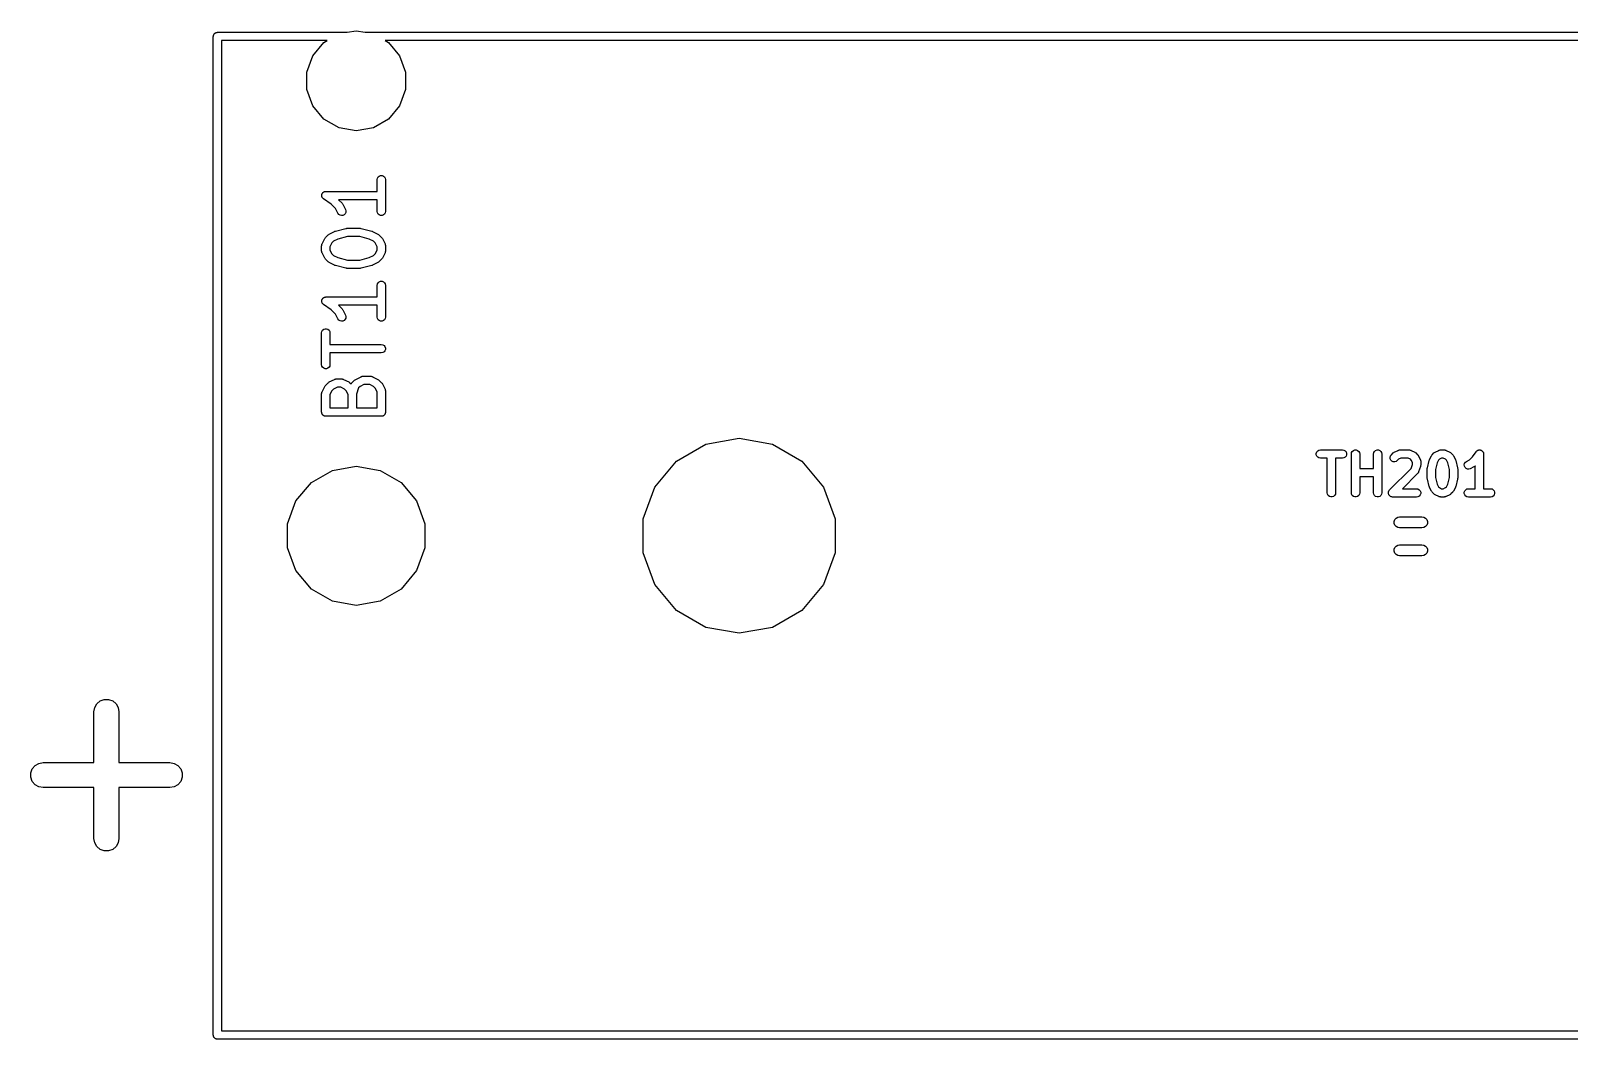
# Model space of a CAD drawing. Extents: x 142.1 to 238.7, y -137.2 to -60.7.
# Drawn here: x 157.03 to 184.75, y -137.18 to -119 of the extents above; entities that cross this region are included whole.
import ezdxf

# ---------------------------------------------------------------- set-up
doc = ezdxf.new("R2010")
doc.units = 0
doc.header["$MEASUREMENT"] = 0
doc.layers.add('BLACK', color=7, linetype='CONTINUOUS')

msp = doc.modelspace()

# ---------------------------------------------------------------- linework, layer by layer
at = {"layer": 'Black'}
for p, q in [((160.315, -119.1), (160.316, -119.094)), ((160.315, -128.1), (160.315, -119.1)), ((160.316, -119.087), (160.318, -119.081)), ((160.316, -119.094), (160.316, -119.087)), ((160.318, -119.081), (160.32, -119.074)), ((160.32, -119.074), (160.323, -119.069)), ((160.323, -119.069), (160.325, -119.062)), ((160.325, -119.062), (160.329, -119.057)), ((160.329, -119.057), (160.333, -119.052)), ((160.333, -119.052), (160.338, -119.048)), ((160.338, -119.048), (160.342, -119.043)), ((160.342, -119.043), (160.347, -119.039)), ((160.347, -119.039), (160.352, -119.035)), ((160.352, -119.035), (160.359, -119.033)), ((160.359, -119.033), (160.364, -119.03)), ((160.364, -119.03), (160.371, -119.028)), ((160.371, -119.028), (160.377, -119.026)), ((160.377, -119.026), (160.384, -119.026)), ((160.384, -119.026), (160.39, -119.025)), ((160.39, -119.025), (162.729, -119.025)), ((162.366, -119.175), (160.465, -119.175)), ((160.465, -119.175), (160.465, -128.1)), ((162.309, -119.208), (162.366, -119.175)), ((162.729, -119.025), (162.89, -118.997)), ((162.89, -118.997), (163.051, -119.025)), ((163.051, -119.025), (203.39, -119.025)), ((163.414, -119.175), (163.471, -119.208)), ((203.315, -119.175), (163.414, -119.175)), ((162, -119.743), (162.108, -119.448)), ((162.108, -119.448), (162.309, -119.208)), ((163.471, -119.208), (163.672, -119.448)), ((163.672, -119.448), (163.78, -119.743)), ((162, -120.057), (162, -119.743)), ((163.78, -119.743), (163.78, -120.057)), ((162.108, -120.352), (162, -120.057)), ((163.78, -120.057), (163.672, -120.352)), ((162.309, -120.592), (162.108, -120.352)), ((163.672, -120.352), (163.471, -120.592)), ((162.581, -120.749), (162.309, -120.592)), ((162.89, -120.803), (162.581, -120.749)), ((163.199, -120.749), (162.89, -120.803)), ((163.471, -120.592), (163.199, -120.749)), ((163.267, -121.681), (163.272, -121.655)), ((163.267, -121.892), (163.267, -121.681)), ((163.272, -121.655), (163.285, -121.633)), ((163.285, -121.633), (163.305, -121.616)), ((163.305, -121.616), (163.329, -121.607)), ((163.329, -121.607), (163.355, -121.607)), ((163.355, -121.607), (163.38, -121.616)), ((163.38, -121.616), (163.4, -121.633)), ((163.4, -121.633), (163.413, -121.655)), ((163.413, -121.655), (163.417, -121.681)), ((163.417, -121.681), (163.417, -122.252)), ((162.268, -121.962), (162.269, -121.958)), ((162.269, -121.971), (162.268, -121.962)), ((162.269, -121.954), (162.272, -121.945)), ((162.269, -121.958), (162.269, -121.954)), ((162.272, -121.945), (162.274, -121.937)), ((162.274, -121.937), (162.276, -121.933)), ((162.276, -121.933), (162.277, -121.929)), ((162.277, -121.929), (162.283, -121.922)), ((162.283, -121.922), (162.288, -121.915)), ((162.288, -121.915), (162.292, -121.912)), ((162.292, -121.912), (162.294, -121.909)), ((162.294, -121.909), (162.302, -121.905)), ((162.302, -121.905), (162.309, -121.899)), ((162.309, -121.899), (162.313, -121.898)), ((162.313, -121.898), (162.317, -121.896)), ((162.317, -121.896), (162.326, -121.895)), ((162.326, -121.895), (162.334, -121.892)), ((162.334, -121.892), (162.338, -121.892)), ((162.338, -121.892), (162.342, -121.892)), ((162.342, -121.892), (163.267, -121.892)), ((162.269, -121.98), (162.269, -121.971)), ((162.27, -121.984), (162.269, -121.98)), ((162.27, -121.988), (162.27, -121.984)), ((162.274, -121.996), (162.27, -121.988)), ((162.277, -122.004), (162.274, -121.996)), ((162.28, -122.007), (162.277, -122.004)), ((162.282, -122.011), (162.28, -122.007)), ((162.288, -122.017), (162.282, -122.011)), ((162.294, -122.024), (162.288, -122.017)), ((162.298, -122.026), (162.294, -122.024)), ((162.301, -122.029), (162.298, -122.026)), ((162.437, -122.12), (162.301, -122.029)), ((162.519, -122.202), (162.437, -122.12)), ((162.561, -122.286), (162.519, -122.202)), ((163.267, -122.042), (162.571, -122.042)), ((162.571, -122.042), (162.634, -122.104)), ((162.634, -122.104), (162.64, -122.114)), ((162.64, -122.114), (162.648, -122.124)), ((162.648, -122.124), (162.695, -122.219)), ((162.695, -122.219), (162.703, -122.244)), ((163.267, -122.252), (163.267, -122.042)), ((162.577, -122.307), (162.561, -122.286)), ((162.598, -122.321), (162.577, -122.307)), ((162.624, -122.327), (162.598, -122.321)), ((162.649, -122.324), (162.624, -122.327)), ((162.673, -122.313), (162.649, -122.324)), ((162.691, -122.294), (162.673, -122.313)), ((162.701, -122.27), (162.691, -122.294)), ((162.703, -122.244), (162.701, -122.27)), ((163.272, -122.278), (163.267, -122.252)), ((163.285, -122.301), (163.272, -122.278)), ((163.305, -122.317), (163.285, -122.301)), ((163.329, -122.326), (163.305, -122.317)), ((163.355, -122.326), (163.329, -122.326)), ((163.38, -122.317), (163.355, -122.326)), ((163.4, -122.301), (163.38, -122.317)), ((163.413, -122.278), (163.4, -122.301)), ((163.417, -122.252), (163.413, -122.278)), ((162.275, -122.838), (162.323, -122.743)), ((162.323, -122.743), (162.33, -122.733)), ((162.33, -122.733), (162.337, -122.723)), ((162.337, -122.723), (162.385, -122.676)), ((162.385, -122.676), (162.394, -122.669)), ((162.394, -122.669), (162.404, -122.661)), ((162.404, -122.661), (162.499, -122.614)), ((162.482, -122.79), (162.452, -122.821)), ((162.559, -122.752), (162.482, -122.79)), ((162.499, -122.614), (162.507, -122.612)), ((162.507, -122.612), (162.515, -122.608)), ((162.515, -122.608), (162.705, -122.561)), ((162.733, -122.708), (162.559, -122.752)), ((162.705, -122.561), (162.714, -122.56)), ((162.714, -122.56), (162.723, -122.558)), ((162.723, -122.558), (162.961, -122.558)), ((162.952, -122.708), (162.733, -122.708)), ((163.126, -122.752), (162.952, -122.708)), ((162.961, -122.558), (162.97, -122.56)), ((162.97, -122.56), (162.98, -122.561)), ((162.98, -122.561), (163.17, -122.608)), ((163.203, -122.79), (163.126, -122.752)), ((163.17, -122.608), (163.178, -122.612)), ((163.178, -122.612), (163.185, -122.614)), ((163.185, -122.614), (163.281, -122.661)), ((163.233, -122.821), (163.203, -122.79)), ((163.281, -122.661), (163.29, -122.669)), ((163.29, -122.669), (163.3, -122.676)), ((163.3, -122.676), (163.348, -122.723)), ((163.348, -122.723), (163.355, -122.733)), ((163.355, -122.733), (163.362, -122.743)), ((163.362, -122.743), (163.409, -122.838)), ((162.267, -122.871), (162.268, -122.867)), ((162.267, -122.967), (162.267, -122.871)), ((162.268, -122.971), (162.267, -122.967)), ((162.268, -122.863), (162.27, -122.854)), ((162.268, -122.867), (162.268, -122.863)), ((162.268, -122.975), (162.268, -122.971)), ((162.27, -122.984), (162.268, -122.975)), ((162.27, -122.854), (162.272, -122.846)), ((162.272, -122.992), (162.27, -122.984)), ((162.272, -122.846), (162.274, -122.842)), ((162.274, -122.996), (162.272, -122.992)), ((162.274, -122.842), (162.275, -122.838)), ((162.275, -123), (162.274, -122.996)), ((162.323, -123.095), (162.275, -123)), ((162.452, -122.821), (162.417, -122.889)), ((162.417, -122.889), (162.417, -122.949)), ((162.417, -122.949), (162.452, -123.017)), ((162.452, -123.017), (162.482, -123.048)), ((162.482, -123.048), (162.559, -123.086)), ((163.126, -123.086), (163.203, -123.048)), ((163.203, -123.048), (163.233, -123.017)), ((163.267, -122.889), (163.233, -122.821)), ((163.233, -123.017), (163.267, -122.949)), ((163.267, -122.949), (163.267, -122.889)), ((163.409, -123), (163.362, -123.095)), ((163.409, -122.838), (163.411, -122.842)), ((163.411, -122.996), (163.409, -123)), ((163.411, -122.842), (163.413, -122.846)), ((163.413, -122.992), (163.411, -122.996)), ((163.413, -122.846), (163.414, -122.854)), ((163.414, -122.984), (163.413, -122.992)), ((163.414, -122.854), (163.417, -122.863)), ((163.417, -122.975), (163.414, -122.984)), ((163.417, -122.863), (163.417, -122.867)), ((163.417, -122.867), (163.417, -122.871)), ((163.417, -122.871), (163.417, -122.967)), ((163.417, -122.967), (163.417, -122.971)), ((163.417, -122.971), (163.417, -122.975)), ((162.33, -123.105), (162.323, -123.095)), ((162.337, -123.115), (162.33, -123.105)), ((162.385, -123.163), (162.337, -123.115)), ((162.394, -123.169), (162.385, -123.163)), ((162.404, -123.177), (162.394, -123.169)), ((162.499, -123.224), (162.404, -123.177)), ((162.507, -123.227), (162.499, -123.224)), ((162.515, -123.23), (162.507, -123.227)), ((162.705, -123.278), (162.515, -123.23)), ((162.559, -123.086), (162.733, -123.13)), ((162.714, -123.278), (162.705, -123.278)), ((162.723, -123.28), (162.714, -123.278)), ((162.961, -123.28), (162.723, -123.28)), ((162.733, -123.13), (162.952, -123.13)), ((162.952, -123.13), (163.126, -123.086)), ((162.97, -123.278), (162.961, -123.28)), ((162.98, -123.278), (162.97, -123.278)), ((163.17, -123.23), (162.98, -123.278)), ((163.178, -123.227), (163.17, -123.23)), ((163.185, -123.224), (163.178, -123.227)), ((163.281, -123.177), (163.185, -123.224)), ((163.29, -123.169), (163.281, -123.177)), ((163.3, -123.163), (163.29, -123.169)), ((163.348, -123.115), (163.3, -123.163)), ((163.355, -123.105), (163.348, -123.115)), ((163.362, -123.095), (163.355, -123.105)), ((163.267, -123.586), (163.272, -123.56)), ((163.267, -123.796), (163.267, -123.586)), ((163.272, -123.56), (163.285, -123.538)), ((163.285, -123.538), (163.305, -123.521)), ((163.305, -123.521), (163.329, -123.512)), ((163.329, -123.512), (163.355, -123.512)), ((163.355, -123.512), (163.38, -123.521)), ((163.38, -123.521), (163.4, -123.538)), ((163.4, -123.538), (163.413, -123.56)), ((163.413, -123.56), (163.417, -123.586)), ((163.417, -123.586), (163.417, -124.157)), ((162.268, -123.867), (162.269, -123.863)), ((162.269, -123.875), (162.268, -123.867)), ((162.269, -123.858), (162.272, -123.85)), ((162.269, -123.863), (162.269, -123.858)), ((162.269, -123.884), (162.269, -123.875)), ((162.27, -123.888), (162.269, -123.884)), ((162.27, -123.892), (162.27, -123.888)), ((162.274, -123.901), (162.27, -123.892)), ((162.272, -123.85), (162.274, -123.841)), ((162.274, -123.841), (162.276, -123.838)), ((162.277, -123.909), (162.274, -123.901)), ((162.276, -123.838), (162.277, -123.834)), ((162.277, -123.834), (162.283, -123.827)), ((162.283, -123.827), (162.288, -123.82)), ((162.288, -123.82), (162.292, -123.817)), ((162.292, -123.817), (162.294, -123.814)), ((162.294, -123.814), (162.302, -123.81)), ((162.302, -123.81), (162.309, -123.804)), ((162.309, -123.804), (162.313, -123.803)), ((162.313, -123.803), (162.317, -123.801)), ((162.317, -123.801), (162.326, -123.799)), ((162.326, -123.799), (162.334, -123.797)), ((162.334, -123.797), (162.338, -123.797)), ((162.338, -123.797), (162.342, -123.796)), ((162.342, -123.796), (163.267, -123.796)), ((162.28, -123.912), (162.277, -123.909)), ((162.282, -123.916), (162.28, -123.912)), ((162.288, -123.922), (162.282, -123.916)), ((162.294, -123.929), (162.288, -123.922)), ((162.298, -123.931), (162.294, -123.929)), ((162.301, -123.934), (162.298, -123.931)), ((162.437, -124.025), (162.301, -123.934)), ((162.519, -124.106), (162.437, -124.025)), ((162.561, -124.191), (162.519, -124.106)), ((163.267, -123.946), (162.571, -123.946)), ((162.571, -123.946), (162.634, -124.009)), ((162.634, -124.009), (162.64, -124.019)), ((162.64, -124.019), (162.648, -124.028)), ((162.648, -124.028), (162.695, -124.124)), ((162.701, -124.175), (162.691, -124.198)), ((162.695, -124.124), (162.703, -124.149)), ((162.703, -124.149), (162.701, -124.175)), ((163.267, -124.157), (163.267, -123.946)), ((163.272, -124.183), (163.267, -124.157)), ((163.285, -124.205), (163.272, -124.183)), ((163.413, -124.183), (163.4, -124.205)), ((163.417, -124.157), (163.413, -124.183)), ((162.267, -124.443), (162.272, -124.417)), ((162.267, -125.014), (162.267, -124.443)), ((162.272, -124.417), (162.285, -124.395)), ((162.285, -124.395), (162.305, -124.378)), ((162.305, -124.378), (162.329, -124.369)), ((162.329, -124.369), (162.355, -124.369)), ((162.355, -124.369), (162.38, -124.378)), ((162.38, -124.378), (162.4, -124.395)), ((162.4, -124.395), (162.413, -124.417)), ((162.413, -124.417), (162.417, -124.443)), ((162.417, -124.443), (162.417, -124.654)), ((162.577, -124.212), (162.561, -124.191)), ((162.598, -124.226), (162.577, -124.212)), ((162.624, -124.232), (162.598, -124.226)), ((162.649, -124.229), (162.624, -124.232)), ((162.673, -124.217), (162.649, -124.229)), ((162.691, -124.198), (162.673, -124.217)), ((163.305, -124.222), (163.285, -124.205)), ((163.329, -124.231), (163.305, -124.222)), ((163.355, -124.231), (163.329, -124.231)), ((163.38, -124.222), (163.355, -124.231)), ((163.4, -124.205), (163.38, -124.222)), ((162.417, -124.654), (163.342, -124.654)), ((163.342, -124.654), (163.368, -124.658)), ((163.368, -124.658), (163.391, -124.671)), ((163.391, -124.671), (163.407, -124.691)), ((163.407, -124.691), (163.416, -124.716)), ((163.416, -124.716), (163.416, -124.742)), ((162.272, -125.04), (162.267, -125.014)), ((162.417, -125.014), (162.413, -125.04)), ((163.342, -124.804), (162.417, -124.804)), ((162.417, -124.804), (162.417, -125.014)), ((163.368, -124.799), (163.342, -124.804)), ((163.391, -124.786), (163.368, -124.799)), ((163.407, -124.766), (163.391, -124.786)), ((163.416, -124.742), (163.407, -124.766)), ((162.285, -125.062), (162.272, -125.04)), ((162.305, -125.079), (162.285, -125.062)), ((162.329, -125.088), (162.305, -125.079)), ((162.355, -125.088), (162.329, -125.088)), ((162.38, -125.079), (162.355, -125.088)), ((162.4, -125.062), (162.38, -125.079)), ((162.413, -125.04), (162.4, -125.062)), ((162.404, -125.328), (162.499, -125.281)), ((162.499, -125.281), (162.503, -125.279)), ((162.503, -125.279), (162.507, -125.277)), ((162.507, -125.277), (162.516, -125.276)), ((162.516, -125.276), (162.524, -125.273)), ((162.524, -125.273), (162.529, -125.273)), ((162.529, -125.273), (162.533, -125.273)), ((162.533, -125.273), (162.628, -125.273)), ((162.628, -125.273), (162.632, -125.273)), ((162.632, -125.273), (162.637, -125.273)), ((162.637, -125.273), (162.645, -125.276)), ((162.645, -125.276), (162.654, -125.277)), ((162.654, -125.277), (162.657, -125.279)), ((162.657, -125.279), (162.662, -125.281)), ((162.662, -125.281), (162.757, -125.328)), ((162.861, -125.295), (162.871, -125.288)), ((162.871, -125.288), (162.88, -125.281)), ((162.88, -125.281), (162.976, -125.233)), ((162.976, -125.233), (162.98, -125.232)), ((162.98, -125.232), (162.983, -125.23)), ((162.983, -125.23), (162.992, -125.228)), ((162.992, -125.228), (163, -125.225)), ((163, -125.225), (163.005, -125.226)), ((163.005, -125.226), (163.009, -125.225)), ((163.009, -125.225), (163.152, -125.225)), ((163.152, -125.225), (163.156, -125.226)), ((163.156, -125.226), (163.16, -125.225)), ((163.16, -125.225), (163.169, -125.228)), ((163.169, -125.228), (163.178, -125.23)), ((163.178, -125.23), (163.181, -125.232)), ((163.181, -125.232), (163.185, -125.233)), ((163.185, -125.233), (163.281, -125.281)), ((163.281, -125.281), (163.29, -125.288)), ((163.29, -125.288), (163.3, -125.295)), ((162.267, -125.538), (162.268, -125.534)), ((162.267, -125.871), (162.267, -125.538)), ((162.268, -125.53), (162.27, -125.521)), ((162.268, -125.534), (162.268, -125.53)), ((162.27, -125.521), (162.272, -125.512)), ((162.272, -125.512), (162.274, -125.509)), ((162.274, -125.509), (162.275, -125.505)), ((162.275, -125.505), (162.323, -125.409)), ((162.323, -125.409), (162.33, -125.4)), ((162.33, -125.4), (162.337, -125.39)), ((162.337, -125.39), (162.385, -125.342)), ((162.385, -125.342), (162.394, -125.335)), ((162.394, -125.335), (162.404, -125.328)), ((162.452, -125.487), (162.417, -125.556)), ((162.417, -125.556), (162.417, -125.796)), ((162.482, -125.457), (162.452, -125.487)), ((162.551, -125.423), (162.482, -125.457)), ((162.61, -125.423), (162.551, -125.423)), ((162.679, -125.457), (162.61, -125.423)), ((162.709, -125.487), (162.679, -125.457)), ((162.744, -125.556), (162.709, -125.487)), ((162.744, -125.796), (162.744, -125.556)), ((162.757, -125.328), (162.767, -125.335)), ((162.767, -125.335), (162.776, -125.342)), ((162.776, -125.342), (162.798, -125.364)), ((162.798, -125.364), (162.803, -125.356)), ((162.798, -125.364), (162.798, -125.364)), ((162.803, -125.356), (162.807, -125.349)), ((162.807, -125.349), (162.811, -125.346)), ((162.811, -125.346), (162.813, -125.342)), ((162.813, -125.342), (162.861, -125.295)), ((162.932, -125.436), (162.894, -125.55)), ((162.894, -125.55), (162.894, -125.796)), ((162.958, -125.409), (162.932, -125.436)), ((163.027, -125.375), (162.958, -125.409)), ((163.134, -125.375), (163.027, -125.375)), ((163.203, -125.409), (163.134, -125.375)), ((163.233, -125.44), (163.203, -125.409)), ((163.267, -125.508), (163.233, -125.44)), ((163.267, -125.796), (163.267, -125.508)), ((163.3, -125.295), (163.348, -125.342)), ((163.348, -125.342), (163.355, -125.352)), ((163.355, -125.352), (163.362, -125.362)), ((163.362, -125.362), (163.409, -125.457)), ((163.409, -125.457), (163.411, -125.461)), ((163.411, -125.461), (163.413, -125.465)), ((163.413, -125.465), (163.414, -125.473)), ((163.414, -125.473), (163.417, -125.482)), ((163.417, -125.482), (163.417, -125.486)), ((163.417, -125.486), (163.417, -125.49)), ((163.417, -125.49), (163.417, -125.871)), ((162.417, -125.796), (162.744, -125.796)), ((162.894, -125.796), (163.267, -125.796)), ((162.269, -125.878), (162.267, -125.871)), ((162.269, -125.884), (162.269, -125.878)), ((162.271, -125.891), (162.269, -125.884)), ((162.272, -125.897), (162.271, -125.891)), ((162.275, -125.903), (162.272, -125.897)), ((162.277, -125.909), (162.275, -125.903)), ((162.282, -125.914), (162.277, -125.909)), ((162.285, -125.92), (162.282, -125.914)), ((162.29, -125.924), (162.285, -125.92)), ((162.294, -125.929), (162.29, -125.924)), ((162.3, -125.932), (162.294, -125.929)), ((162.305, -125.936), (162.3, -125.932)), ((162.311, -125.939), (162.305, -125.936)), ((162.317, -125.942), (162.311, -125.939)), ((162.323, -125.943), (162.317, -125.942)), ((162.329, -125.945), (162.323, -125.943)), ((162.336, -125.945), (162.329, -125.945)), ((162.342, -125.946), (162.336, -125.945)), ((163.342, -125.946), (162.342, -125.946)), ((163.349, -125.945), (163.342, -125.946)), ((163.355, -125.945), (163.349, -125.945)), ((163.362, -125.943), (163.355, -125.945)), ((163.368, -125.942), (163.362, -125.943)), ((163.374, -125.939), (163.368, -125.942)), ((163.38, -125.936), (163.374, -125.939)), ((163.385, -125.932), (163.38, -125.936)), ((163.391, -125.929), (163.385, -125.932)), ((163.395, -125.924), (163.391, -125.929)), ((163.4, -125.92), (163.395, -125.924)), ((163.403, -125.914), (163.4, -125.92)), ((163.407, -125.909), (163.403, -125.914)), ((163.41, -125.903), (163.407, -125.909)), ((163.413, -125.897), (163.41, -125.903)), ((163.414, -125.891), (163.413, -125.897)), ((163.416, -125.884), (163.414, -125.891)), ((163.417, -125.871), (163.416, -125.878)), ((163.416, -125.878), (163.416, -125.884)), ((169.189, -126.449), (169.79, -126.343)), ((169.79, -126.343), (170.391, -126.449)), ((168.661, -126.754), (169.189, -126.449)), ((170.391, -126.449), (170.919, -126.754)), ((180.187, -126.614), (180.196, -126.589)), ((180.187, -126.64), (180.187, -126.614)), ((180.196, -126.664), (180.187, -126.64)), ((180.196, -126.589), (180.213, -126.569)), ((180.213, -126.684), (180.196, -126.664)), ((180.213, -126.569), (180.236, -126.556)), ((180.236, -126.556), (180.261, -126.552)), ((180.261, -126.552), (180.661, -126.552)), ((180.661, -126.552), (180.687, -126.556)), ((180.687, -126.556), (180.71, -126.569)), ((180.71, -126.569), (180.726, -126.589)), ((180.726, -126.664), (180.71, -126.684)), ((180.726, -126.589), (180.735, -126.614)), ((180.735, -126.64), (180.726, -126.664)), ((180.735, -126.614), (180.735, -126.64)), ((180.82, -126.627), (180.824, -126.601)), ((180.82, -127.327), (180.82, -126.627)), ((180.824, -126.601), (180.837, -126.578)), ((180.837, -126.578), (180.857, -126.562)), ((180.857, -126.562), (180.882, -126.553)), ((180.882, -126.553), (180.908, -126.553)), ((180.908, -126.553), (180.932, -126.562)), ((180.932, -126.562), (180.952, -126.578)), ((180.952, -126.578), (180.965, -126.601)), ((180.965, -126.601), (180.97, -126.627)), ((180.97, -126.627), (180.97, -126.885)), ((181.22, -126.627), (181.224, -126.601)), ((181.22, -126.885), (181.22, -126.627)), ((181.224, -126.601), (181.237, -126.578)), ((181.237, -126.578), (181.257, -126.562)), ((181.257, -126.562), (181.282, -126.553)), ((181.282, -126.553), (181.308, -126.553)), ((181.308, -126.553), (181.332, -126.562)), ((181.332, -126.562), (181.352, -126.578)), ((181.352, -126.578), (181.365, -126.601)), ((181.365, -126.601), (181.37, -126.627)), ((181.37, -126.627), (181.37, -127.327)), ((181.52, -126.687), (181.527, -126.662)), ((181.527, -126.662), (181.542, -126.64)), ((181.542, -126.64), (181.575, -126.607)), ((181.575, -126.607), (181.585, -126.6)), ((181.585, -126.6), (181.594, -126.593)), ((181.594, -126.593), (181.661, -126.56)), ((181.661, -126.56), (181.665, -126.558)), ((181.665, -126.558), (181.669, -126.556)), ((181.669, -126.556), (181.678, -126.555)), ((181.678, -126.555), (181.686, -126.552)), ((181.686, -126.552), (181.69, -126.552)), ((181.69, -126.552), (181.695, -126.552)), ((181.695, -126.552), (181.861, -126.552)), ((181.861, -126.552), (181.866, -126.552)), ((181.866, -126.552), (181.87, -126.552)), ((181.87, -126.552), (181.878, -126.555)), ((181.878, -126.555), (181.887, -126.556)), ((181.887, -126.556), (181.891, -126.558)), ((181.891, -126.558), (181.895, -126.56)), ((181.895, -126.56), (181.962, -126.593)), ((181.962, -126.593), (181.971, -126.6)), ((181.971, -126.6), (181.981, -126.607)), ((181.981, -126.607), (182.014, -126.64)), ((182.014, -126.64), (182.021, -126.65)), ((182.021, -126.65), (182.028, -126.66)), ((182.028, -126.66), (182.062, -126.726)), ((182.228, -126.726), (182.261, -126.66)), ((182.261, -126.66), (182.268, -126.65)), ((182.268, -126.65), (182.275, -126.64)), ((182.275, -126.64), (182.308, -126.607)), ((182.308, -126.607), (182.318, -126.6)), ((182.318, -126.6), (182.328, -126.593)), ((182.328, -126.593), (182.394, -126.56)), ((182.394, -126.56), (182.399, -126.558)), ((182.399, -126.558), (182.402, -126.556)), ((182.402, -126.556), (182.411, -126.555)), ((182.411, -126.555), (182.419, -126.552)), ((182.419, -126.552), (182.424, -126.552)), ((182.424, -126.552), (182.428, -126.552)), ((182.428, -126.552), (182.495, -126.552)), ((182.495, -126.552), (182.499, -126.552)), ((182.499, -126.552), (182.503, -126.552)), ((182.503, -126.552), (182.512, -126.555)), ((182.512, -126.555), (182.52, -126.556)), ((182.52, -126.556), (182.524, -126.558)), ((182.524, -126.558), (182.528, -126.56)), ((182.528, -126.56), (182.595, -126.593)), ((182.595, -126.593), (182.605, -126.6)), ((182.605, -126.6), (182.614, -126.607)), ((182.614, -126.607), (182.648, -126.64)), ((182.648, -126.64), (182.655, -126.65)), ((182.655, -126.65), (182.662, -126.66)), ((182.662, -126.66), (182.695, -126.726)), ((183.003, -126.679), (183.066, -126.585)), ((183.066, -126.585), (183.068, -126.582)), ((183.068, -126.582), (183.071, -126.578)), ((183.071, -126.578), (183.077, -126.573)), ((183.077, -126.573), (183.084, -126.566)), ((183.084, -126.566), (183.087, -126.564)), ((183.087, -126.564), (183.09, -126.562)), ((183.09, -126.562), (183.099, -126.559)), ((183.099, -126.559), (183.107, -126.555)), ((183.107, -126.555), (183.111, -126.554)), ((183.111, -126.554), (183.115, -126.553)), ((183.115, -126.553), (183.124, -126.553)), ((183.124, -126.553), (183.133, -126.552)), ((183.133, -126.552), (183.137, -126.553)), ((183.137, -126.553), (183.141, -126.553)), ((183.141, -126.553), (183.149, -126.556)), ((183.149, -126.556), (183.158, -126.558)), ((183.158, -126.558), (183.162, -126.56)), ((183.162, -126.56), (183.165, -126.562)), ((183.165, -126.562), (183.172, -126.567)), ((183.172, -126.567), (183.18, -126.572)), ((183.18, -126.572), (183.182, -126.576)), ((183.182, -126.576), (183.185, -126.578)), ((183.185, -126.578), (183.19, -126.586)), ((183.19, -126.586), (183.195, -126.593)), ((183.195, -126.593), (183.196, -126.597)), ((183.196, -126.597), (183.198, -126.601)), ((183.198, -126.601), (183.2, -126.61)), ((183.2, -126.61), (183.203, -126.618)), ((183.203, -126.618), (183.202, -126.623)), ((183.202, -126.623), (183.203, -126.627)), ((183.203, -126.627), (183.203, -127.252)), ((162.083, -127.139), (162.461, -126.921)), ((162.461, -126.921), (162.89, -126.845)), ((162.89, -126.845), (163.319, -126.921)), ((163.319, -126.921), (163.697, -127.139)), ((168.269, -127.222), (168.661, -126.754)), ((170.919, -126.754), (171.311, -127.222)), ((180.236, -126.697), (180.213, -126.684)), ((180.261, -126.702), (180.236, -126.697)), ((180.386, -126.702), (180.261, -126.702)), ((180.386, -127.327), (180.386, -126.702)), ((180.661, -126.702), (180.536, -126.702)), ((180.536, -126.702), (180.536, -127.327)), ((180.687, -126.697), (180.661, -126.702)), ((180.71, -126.684), (180.687, -126.697)), ((180.97, -126.885), (181.22, -126.885)), ((181.508, -127.274), (181.896, -126.886)), ((181.522, -126.713), (181.52, -126.687)), ((181.533, -126.736), (181.522, -126.713)), ((181.552, -126.755), (181.533, -126.736)), ((181.575, -126.766), (181.552, -126.755)), ((181.601, -126.768), (181.575, -126.766)), ((181.626, -126.761), (181.601, -126.768)), ((181.648, -126.746), (181.626, -126.761)), ((181.672, -126.722), (181.648, -126.746)), ((181.712, -126.702), (181.672, -126.722)), ((181.844, -126.702), (181.712, -126.702)), ((181.884, -126.722), (181.844, -126.702)), ((181.9, -126.738), (181.884, -126.722)), ((181.896, -126.886), (181.92, -126.814)), ((181.92, -126.778), (181.9, -126.738)), ((181.92, -126.814), (181.92, -126.778)), ((182.03, -126.954), (182.029, -126.958)), ((182.032, -126.95), (182.03, -126.954)), ((182.066, -126.85), (182.032, -126.95)), ((182.062, -126.726), (182.063, -126.731)), ((182.063, -126.731), (182.065, -126.734)), ((182.065, -126.734), (182.067, -126.743)), ((182.068, -126.839), (182.066, -126.85)), ((182.067, -126.743), (182.069, -126.751)), ((182.07, -126.827), (182.068, -126.839)), ((182.069, -126.751), (182.069, -126.756)), ((182.069, -126.756), (182.07, -126.76)), ((182.07, -126.76), (182.07, -126.827)), ((182.186, -126.893), (182.188, -126.884)), ((182.186, -127.06), (182.186, -126.893)), ((182.188, -126.884), (182.189, -126.875)), ((182.189, -126.875), (182.222, -126.742)), ((182.222, -126.742), (182.225, -126.734)), ((182.225, -126.734), (182.228, -126.726)), ((182.365, -126.786), (182.336, -126.903)), ((182.336, -126.903), (182.336, -127.051)), ((182.39, -126.738), (182.365, -126.786)), ((182.406, -126.722), (182.39, -126.738)), ((182.446, -126.702), (182.406, -126.722)), ((182.477, -126.702), (182.446, -126.702)), ((182.517, -126.722), (182.477, -126.702)), ((182.533, -126.738), (182.517, -126.722)), ((182.557, -126.786), (182.533, -126.738)), ((182.586, -126.903), (182.557, -126.786)), ((182.586, -127.051), (182.586, -126.903)), ((182.695, -126.726), (182.697, -126.734)), ((182.697, -126.734), (182.701, -126.742)), ((182.701, -126.742), (182.734, -126.875)), ((182.734, -126.875), (182.735, -126.884)), ((182.735, -126.884), (182.736, -126.893)), ((182.736, -126.893), (182.736, -127.06)), ((182.853, -126.822), (182.859, -126.797)), ((182.856, -126.848), (182.853, -126.822)), ((182.868, -126.871), (182.856, -126.848)), ((182.859, -126.797), (182.874, -126.775)), ((182.887, -126.889), (182.868, -126.871)), ((182.874, -126.775), (182.894, -126.76)), ((182.911, -126.9), (182.887, -126.889)), ((182.894, -126.76), (182.95, -126.732)), ((182.937, -126.901), (182.911, -126.9)), ((182.962, -126.894), (182.937, -126.901)), ((182.95, -126.732), (183.003, -126.679)), ((183.028, -126.86), (182.962, -126.894)), ((183.038, -126.853), (183.028, -126.86)), ((183.048, -126.846), (183.038, -126.853)), ((183.053, -126.841), (183.048, -126.846)), ((183.053, -127.252), (183.053, -126.841)), ((161.803, -127.473), (162.083, -127.139)), ((163.697, -127.139), (163.977, -127.473)), ((168.06, -127.795), (168.269, -127.222)), ((171.311, -127.222), (171.52, -127.795)), ((181.22, -127.035), (180.97, -127.035)), ((180.97, -127.035), (180.97, -127.327)), ((181.22, -127.327), (181.22, -127.035)), ((182.014, -126.98), (181.742, -127.252)), ((182.017, -126.976), (182.014, -126.98)), ((182.02, -126.973), (182.017, -126.976)), ((182.024, -126.966), (182.02, -126.973)), ((182.029, -126.958), (182.024, -126.966)), ((182.188, -127.069), (182.186, -127.06)), ((182.189, -127.078), (182.188, -127.069)), ((182.222, -127.212), (182.189, -127.078)), ((182.225, -127.219), (182.222, -127.212)), ((182.228, -127.227), (182.225, -127.219)), ((182.261, -127.294), (182.228, -127.227)), ((182.336, -127.051), (182.365, -127.167)), ((182.365, -127.167), (182.39, -127.216)), ((182.39, -127.216), (182.406, -127.232)), ((182.406, -127.232), (182.446, -127.252)), ((182.477, -127.252), (182.517, -127.232)), ((182.517, -127.232), (182.533, -127.216)), ((182.533, -127.216), (182.557, -127.167)), ((182.557, -127.167), (182.586, -127.051)), ((182.695, -127.227), (182.662, -127.294)), ((182.697, -127.219), (182.695, -127.227)), ((182.701, -127.212), (182.697, -127.219)), ((182.734, -127.078), (182.701, -127.212)), ((182.735, -127.069), (182.734, -127.078)), ((182.736, -127.06), (182.735, -127.069)), ((161.654, -127.882), (161.803, -127.473)), ((163.977, -127.473), (164.126, -127.882)), ((180.391, -127.352), (180.386, -127.327)), ((180.404, -127.375), (180.391, -127.352)), ((180.424, -127.392), (180.404, -127.375)), ((180.448, -127.401), (180.424, -127.392)), ((180.474, -127.401), (180.448, -127.401)), ((180.499, -127.392), (180.474, -127.401)), ((180.519, -127.375), (180.499, -127.392)), ((180.532, -127.352), (180.519, -127.375)), ((180.536, -127.327), (180.532, -127.352)), ((180.824, -127.352), (180.82, -127.327)), ((180.837, -127.375), (180.824, -127.352)), ((180.857, -127.392), (180.837, -127.375)), ((180.882, -127.401), (180.857, -127.392)), ((180.908, -127.401), (180.882, -127.401)), ((180.932, -127.392), (180.908, -127.401)), ((180.952, -127.375), (180.932, -127.392)), ((180.965, -127.352), (180.952, -127.375)), ((180.97, -127.327), (180.965, -127.352)), ((181.224, -127.352), (181.22, -127.327)), ((181.237, -127.375), (181.224, -127.352)), ((181.257, -127.392), (181.237, -127.375)), ((181.282, -127.401), (181.257, -127.392)), ((181.308, -127.401), (181.282, -127.401)), ((181.332, -127.392), (181.308, -127.401)), ((181.352, -127.375), (181.332, -127.392)), ((181.365, -127.352), (181.352, -127.375)), ((181.37, -127.327), (181.365, -127.352)), ((181.487, -127.314), (181.491, -127.304)), ((181.487, -127.317), (181.487, -127.314)), ((181.487, -127.32), (181.487, -127.317)), ((181.487, -127.33), (181.487, -127.32)), ((181.487, -127.34), (181.487, -127.33)), ((181.489, -127.343), (181.487, -127.34)), ((181.489, -127.346), (181.489, -127.343)), ((181.493, -127.355), (181.489, -127.346)), ((181.491, -127.304), (181.493, -127.295)), ((181.493, -127.295), (181.495, -127.292)), ((181.496, -127.364), (181.493, -127.355)), ((181.495, -127.292), (181.496, -127.289)), ((181.496, -127.289), (181.503, -127.282)), ((181.499, -127.367), (181.496, -127.364)), ((181.5, -127.37), (181.499, -127.367)), ((181.507, -127.377), (181.5, -127.37)), ((181.503, -127.282), (181.508, -127.274)), ((181.513, -127.384), (181.507, -127.377)), ((181.516, -127.386), (181.513, -127.384)), ((181.518, -127.388), (181.516, -127.386)), ((181.527, -127.392), (181.518, -127.388)), ((181.536, -127.397), (181.527, -127.392)), ((181.539, -127.398), (181.536, -127.397)), ((181.542, -127.399), (181.539, -127.398)), ((181.552, -127.4), (181.542, -127.399)), ((181.561, -127.402), (181.552, -127.4)), ((181.995, -127.402), (181.561, -127.402)), ((181.742, -127.252), (181.995, -127.252)), ((181.995, -127.252), (182.02, -127.256)), ((182.02, -127.397), (181.995, -127.402)), ((182.02, -127.256), (182.043, -127.269)), ((182.043, -127.384), (182.02, -127.397)), ((182.043, -127.269), (182.06, -127.289)), ((182.06, -127.364), (182.043, -127.384)), ((182.06, -127.289), (182.069, -127.314)), ((182.069, -127.34), (182.06, -127.364)), ((182.069, -127.314), (182.069, -127.34)), ((182.268, -127.303), (182.261, -127.294)), ((182.275, -127.313), (182.268, -127.303)), ((182.308, -127.346), (182.275, -127.313)), ((182.318, -127.353), (182.308, -127.346)), ((182.328, -127.36), (182.318, -127.353)), ((182.394, -127.394), (182.328, -127.36)), ((182.399, -127.395), (182.394, -127.394)), ((182.402, -127.397), (182.399, -127.395)), ((182.411, -127.399), (182.402, -127.397)), ((182.419, -127.401), (182.411, -127.399)), ((182.424, -127.401), (182.419, -127.401)), ((182.428, -127.402), (182.424, -127.401)), ((182.495, -127.402), (182.428, -127.402)), ((182.446, -127.252), (182.477, -127.252)), ((182.499, -127.401), (182.495, -127.402)), ((182.503, -127.401), (182.499, -127.401)), ((182.512, -127.399), (182.503, -127.401)), ((182.52, -127.397), (182.512, -127.399)), ((182.524, -127.395), (182.52, -127.397)), ((182.528, -127.394), (182.524, -127.395)), ((182.595, -127.36), (182.528, -127.394)), ((182.605, -127.353), (182.595, -127.36)), ((182.614, -127.346), (182.605, -127.353)), ((182.648, -127.313), (182.614, -127.346)), ((182.655, -127.303), (182.648, -127.313)), ((182.662, -127.294), (182.655, -127.303)), ((182.854, -127.314), (182.863, -127.289)), ((182.854, -127.34), (182.854, -127.314)), ((182.863, -127.364), (182.854, -127.34)), ((182.863, -127.289), (182.88, -127.269)), ((182.88, -127.384), (182.863, -127.364)), ((182.88, -127.269), (182.902, -127.256)), ((182.902, -127.397), (182.88, -127.384)), ((182.902, -127.256), (182.928, -127.252)), ((182.928, -127.402), (182.902, -127.397)), ((182.928, -127.252), (183.053, -127.252)), ((183.328, -127.402), (182.928, -127.402)), ((183.203, -127.252), (183.328, -127.252)), ((183.328, -127.252), (183.354, -127.256)), ((183.354, -127.397), (183.328, -127.402)), ((183.354, -127.256), (183.376, -127.269)), ((183.376, -127.384), (183.354, -127.397)), ((183.376, -127.269), (183.393, -127.289)), ((183.393, -127.364), (183.376, -127.384)), ((183.393, -127.289), (183.402, -127.314)), ((183.402, -127.34), (183.393, -127.364)), ((183.402, -127.314), (183.402, -127.34)), ((181.602, -127.808), (181.625, -127.782)), ((181.625, -127.782), (181.655, -127.764)), ((181.655, -127.764), (181.689, -127.758)), ((181.689, -127.758), (182.091, -127.758)), ((182.091, -127.758), (182.125, -127.764)), ((182.125, -127.764), (182.155, -127.782)), ((182.155, -127.782), (182.178, -127.808)), ((161.654, -128.318), (161.654, -127.882)), ((164.126, -127.882), (164.126, -128.318)), ((168.06, -128.405), (168.06, -127.795)), ((171.52, -127.795), (171.52, -128.405)), ((181.591, -127.841), (181.602, -127.808)), ((181.591, -127.876), (181.591, -127.841)), ((181.602, -127.909), (181.591, -127.876)), ((181.625, -127.935), (181.602, -127.909)), ((181.655, -127.953), (181.625, -127.935)), ((181.689, -127.959), (181.655, -127.953)), ((182.091, -127.959), (181.689, -127.959)), ((182.125, -127.953), (182.091, -127.959)), ((182.155, -127.935), (182.125, -127.953)), ((182.178, -127.909), (182.155, -127.935)), ((182.178, -127.808), (182.189, -127.841)), ((182.189, -127.876), (182.178, -127.909)), ((182.189, -127.841), (182.189, -127.876)), ((160.315, -137.1), (160.315, -128.1)), ((160.465, -128.1), (160.465, -137.025)), ((161.803, -128.727), (161.654, -128.318)), ((164.126, -128.318), (163.977, -128.727)), ((181.591, -128.344), (181.602, -128.311)), ((181.602, -128.311), (181.625, -128.285)), ((181.625, -128.285), (181.655, -128.267)), ((181.655, -128.267), (181.689, -128.261)), ((181.689, -128.261), (182.091, -128.261)), ((182.091, -128.261), (182.125, -128.267)), ((182.125, -128.267), (182.155, -128.285)), ((182.155, -128.285), (182.178, -128.311)), ((182.178, -128.311), (182.189, -128.344)), ((168.269, -128.978), (168.06, -128.405)), ((171.52, -128.405), (171.311, -128.978)), ((181.591, -128.379), (181.591, -128.344)), ((181.602, -128.412), (181.591, -128.379)), ((181.625, -128.438), (181.602, -128.412)), ((181.655, -128.456), (181.625, -128.438)), ((181.689, -128.462), (181.655, -128.456)), ((182.091, -128.462), (181.689, -128.462)), ((182.125, -128.456), (182.091, -128.462)), ((182.155, -128.438), (182.125, -128.456)), ((182.178, -128.412), (182.155, -128.438)), ((182.189, -128.379), (182.178, -128.412)), ((182.189, -128.344), (182.189, -128.379)), ((162.083, -129.061), (161.803, -128.727)), ((163.977, -128.727), (163.697, -129.061)), ((162.461, -129.279), (162.083, -129.061)), ((163.697, -129.061), (163.319, -129.279)), ((168.661, -129.446), (168.269, -128.978)), ((171.311, -128.978), (170.919, -129.446)), ((162.89, -129.355), (162.461, -129.279)), ((163.319, -129.279), (162.89, -129.355)), ((169.189, -129.751), (168.661, -129.446)), ((170.919, -129.446), (170.391, -129.751)), ((169.79, -129.857), (169.189, -129.751)), ((170.391, -129.751), (169.79, -129.857)), ((158.218, -131.127), (158.278, -131.077)), ((158.278, -131.077), (158.351, -131.05)), ((158.351, -131.05), (158.429, -131.05)), ((158.429, -131.05), (158.502, -131.077)), ((158.502, -131.077), (158.562, -131.127)), ((158.165, -131.271), (158.179, -131.194)), ((158.165, -132.189), (158.165, -131.271)), ((158.179, -131.194), (158.218, -131.127)), ((158.562, -131.127), (158.601, -131.194)), ((158.601, -131.194), (158.615, -131.271)), ((158.615, -131.271), (158.615, -132.189)), ((157.103, -132.242), (157.17, -132.203)), ((157.17, -132.203), (157.247, -132.189)), ((157.247, -132.189), (158.165, -132.189)), ((158.615, -132.189), (159.533, -132.189)), ((159.533, -132.189), (159.61, -132.203)), ((159.61, -132.203), (159.677, -132.242)), ((157.026, -132.375), (157.052, -132.302)), ((157.026, -132.453), (157.026, -132.375)), ((157.052, -132.527), (157.026, -132.453)), ((157.052, -132.302), (157.103, -132.242)), ((159.677, -132.242), (159.728, -132.302)), ((159.728, -132.302), (159.754, -132.375)), ((159.754, -132.453), (159.728, -132.527)), ((159.754, -132.375), (159.754, -132.453)), ((157.103, -132.587), (157.052, -132.527)), ((157.17, -132.626), (157.103, -132.587)), ((157.247, -132.639), (157.17, -132.626)), ((158.165, -132.639), (157.247, -132.639)), ((158.165, -133.557), (158.165, -132.639)), ((159.533, -132.639), (158.615, -132.639)), ((158.615, -132.639), (158.615, -133.557)), ((159.61, -132.626), (159.533, -132.639)), ((159.677, -132.587), (159.61, -132.626)), ((159.728, -132.527), (159.677, -132.587)), ((158.179, -133.634), (158.165, -133.557)), ((158.615, -133.557), (158.601, -133.634)), ((158.218, -133.702), (158.179, -133.634)), ((158.278, -133.752), (158.218, -133.702)), ((158.351, -133.779), (158.278, -133.752)), ((158.429, -133.779), (158.351, -133.779)), ((158.502, -133.752), (158.429, -133.779)), ((158.562, -133.702), (158.502, -133.752)), ((158.601, -133.634), (158.562, -133.702)), ((160.316, -137.106), (160.315, -137.1)), ((160.316, -137.113), (160.316, -137.106)), ((160.318, -137.119), (160.316, -137.113)), ((160.32, -137.126), (160.318, -137.119)), ((160.323, -137.131), (160.32, -137.126)), ((160.325, -137.137), (160.323, -137.131)), ((160.329, -137.143), (160.325, -137.137)), ((160.333, -137.148), (160.329, -137.143)), ((160.338, -137.152), (160.333, -137.148)), ((160.342, -137.157), (160.338, -137.152)), ((160.347, -137.161), (160.342, -137.157)), ((160.352, -137.165), (160.347, -137.161)), ((160.359, -137.167), (160.352, -137.165)), ((160.364, -137.17), (160.359, -137.167)), ((160.371, -137.172), (160.364, -137.17)), ((160.377, -137.174), (160.371, -137.172)), ((160.384, -137.174), (160.377, -137.174)), ((160.39, -137.175), (160.384, -137.174)), ((203.39, -137.175), (160.39, -137.175)), ((160.465, -137.025), (203.315, -137.025))]:
    msp.add_line(p, q, dxfattribs=at)

doc.saveas('drawing.dxf')
